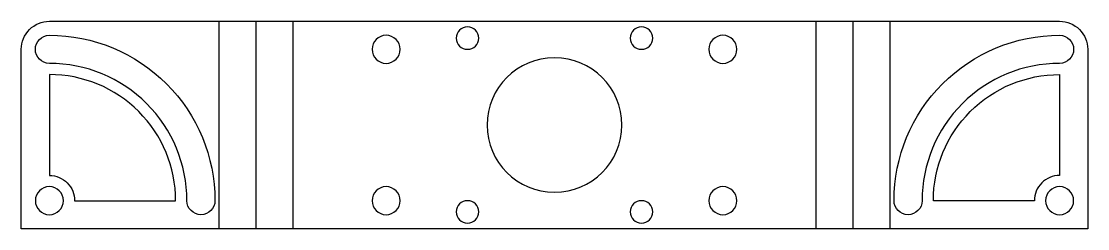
# Model space of a CAD drawing. Header units: millimetres. Extents: x 0 to 190, y 0 to 37.
import ezdxf

# ---------------------------------------------------------------- set-up
doc = ezdxf.new("R2010")
doc.units = ezdxf.units.MM

msp = doc.modelspace()

# ---------------------------------------------------------------- linework, layer by layer
at = {"layer": 'BEND'}
for p, q in [((41.82, 0), (41.82, 37)), ((148.18, 37), (148.18, 0))]:
    msp.add_line(p, q, dxfattribs=at)
at = {"layer": 'BEND_EXTENT'}
for p, q in [((35.23, 0), (35.23, 37)), ((48.41, 0), (48.41, 37)), ((141.59, 37), (141.59, 0)), ((154.77, 37), (154.77, 0))]:
    msp.add_line(p, q, dxfattribs=at)
at = {"layer": 'INTERIOR_PROFILES'}
for points in [[(5, 34.5, -0.414214), (34.5, 5, -1), (29.5, 5, 0.414214), (5, 29.5, -1)], [(185, 34.5, -1), (185, 29.5, 0.414214), (160.5, 5, -1), (155.5, 5, -0.414214)], [(5, 27.5), (5, 9.5, -0.414214), (9.5, 5), (27.5, 5, 0.414214)], [(162.5, 5, -0.414214), (185, 27.5), (185, 9.5, 0.414214), (180.5, 5)]]:
    msp.add_lwpolyline(points, format="xyb", close=True, dxfattribs=at)
at = {"layer": 'INTERIOR_PROFILES', "extrusion": (0, 0, -1)}
for centre, radius in [((-65, 32), 2.5), ((-79.5, 34), 2), ((-110.5, 34), 2), ((-125, 32), 2.5), ((-95, 18.5), 12), ((-5, 5), 2.5), ((-65, 5), 2.5), ((-125, 5), 2.5), ((-185, 5), 2.5), ((-79.5, 3), 2), ((-110.5, 3), 2)]:
    msp.add_circle(centre, radius, dxfattribs=at)
at = {"layer": 'OUTER_PROFILES'}
msp.add_lwpolyline([(5, 37), (185, 37, -0.414214), (190, 32), (190, 0), (0, 0), (0, 32, -0.414214)], format="xyb", close=True, dxfattribs=at)

doc.saveas('drawing.dxf')
